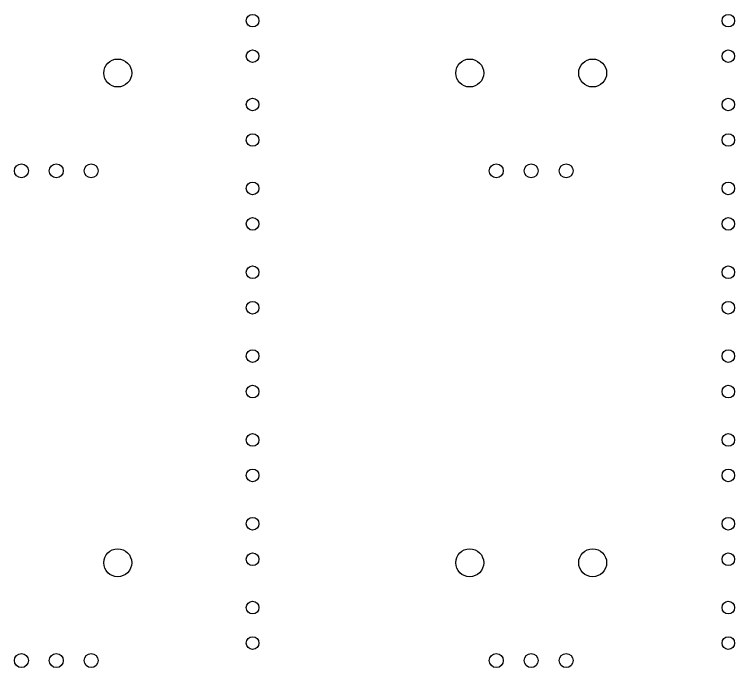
# Model space of a CAD drawing. Extents: x 10 to 584, y -410 to -10.
# Drawn here: x 223 to 274.6, y -202.4 to -155.7 of the extents above; entities that cross this region are included whole.
import ezdxf

# ---------------------------------------------------------------- set-up
doc = ezdxf.new("R2010")
doc.units = 0
doc.layers.add('BLACK', color=7, linetype='CONTINUOUS')

msp = doc.modelspace()

# ---------------------------------------------------------------- linework, layer by layer
at = {"layer": 'BLACK'}
for centre, radius in [((240.057, -156.129), 0.45), ((274.117, -156.129), 0.45), ((240.057, -158.669), 0.45), ((274.117, -158.669), 0.45), ((230.407, -159.873), 1), ((255.607, -159.873), 1), ((264.407, -159.873), 1), ((240.057, -162.129), 0.45), ((274.117, -162.129), 0.45), ((240.057, -164.669), 0.45), ((274.117, -164.669), 0.45), ((223.507, -166.873), 0.5), ((226.007, -166.873), 0.5), ((228.507, -166.873), 0.5), ((257.507, -166.873), 0.5), ((260.007, -166.873), 0.5), ((262.507, -166.873), 0.5), ((240.057, -168.129), 0.45), ((274.117, -168.129), 0.45), ((240.057, -170.669), 0.45), ((274.117, -170.669), 0.45), ((240.057, -174.129), 0.45), ((274.117, -174.129), 0.45), ((240.057, -176.669), 0.45), ((274.117, -176.669), 0.45), ((240.057, -180.129), 0.45), ((274.117, -180.129), 0.45), ((240.057, -182.669), 0.45), ((274.117, -182.669), 0.45), ((240.057, -186.129), 0.45), ((274.117, -186.129), 0.45), ((240.057, -188.669), 0.45), ((274.117, -188.669), 0.45), ((240.057, -192.129), 0.45), ((274.117, -192.129), 0.45), ((230.407, -194.923), 1), ((240.057, -194.669), 0.45), ((255.607, -194.923), 1), ((264.407, -194.923), 1), ((274.117, -194.669), 0.45), ((240.057, -198.129), 0.45), ((274.117, -198.129), 0.45), ((240.057, -200.669), 0.45), ((274.117, -200.669), 0.45), ((223.507, -201.923), 0.5), ((226.007, -201.923), 0.5), ((228.507, -201.923), 0.5), ((257.507, -201.923), 0.5), ((260.007, -201.923), 0.5), ((262.507, -201.923), 0.5)]:
    msp.add_circle(centre, radius, dxfattribs=at)

doc.saveas('drawing.dxf')
